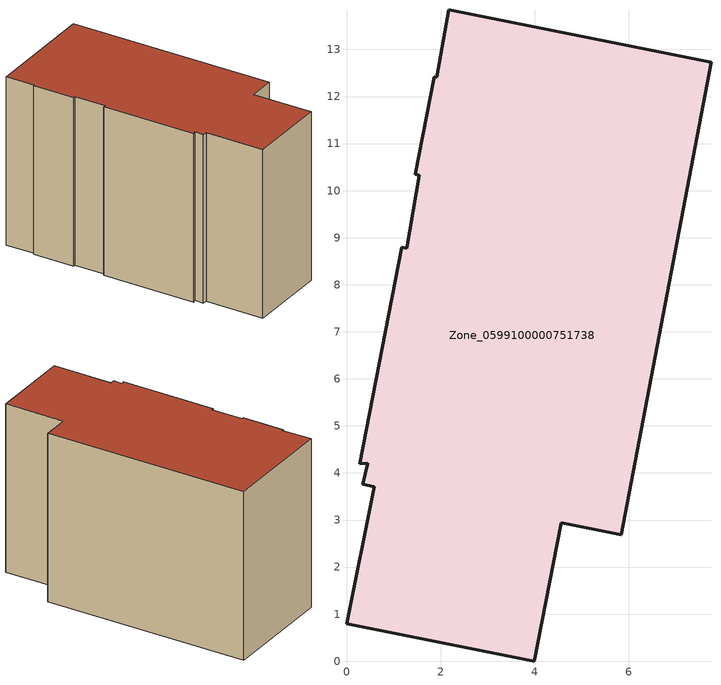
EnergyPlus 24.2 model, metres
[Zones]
Zone_0599100000751738
 floor ground (C_G): 1.28,8.78 1.55,10.33 1.47,10.35 1.86,12.42 1.92,12.41 2.17,13.84 7.75,12.73 5.84,2.69 4.56,2.94 3.99,0 0,0.79 0.59,3.71 0.34,3.76 0.46,4.21 0.28,4.2 1.17,8.8 z0
 wall outside (C_F): 4.56,2.94 5.84,2.69 7.75,12.73 2.17,13.84 1.92,12.41 1.86,12.42 1.47,10.35 1.55,10.33 1.28,8.78 1.17,8.8 0.28,4.2 0.46,4.21 0.34,3.76 0.59,3.71 0,0.79 3.99,0 4.56,2.94 z0:8.62
 roof outside (C_R): 1.17,8.8 0.28,4.2 0.46,4.21 0.34,3.76 0.59,3.71 0,0.79 3.99,0 4.56,2.94 5.84,2.69 7.75,12.73 2.17,13.84 1.92,12.41 1.86,12.42 1.47,10.35 1.55,10.33 1.28,8.78 z8.62
[BUILDING]
Pand.0599100000751738: North Axis=0; Terrain=City; Loads Convergence Tolerance Value=0.04; Temperature Convergence Tolerance Value=0.4; Solar Distribution=FullExterior; Maximum Number of Warmup Days=25; Minimum Number of Warmup Days=1
[Site:Location]
Rotterdam.The.Hague.AP_ZH_NLD Design_Conditions: Latitude=51.96; Longitude=4.45; Time Zone=1; Elevation=-4.5
[SITE:GROUNDTEMPERATURE:BUILDINGSURFACE]
18, 18, 18, 18, 18, 18, 18, 18, 18, 18, 18, 18
[MATERIAL] Thermal Absorptance=0.9; Solar Absorptance=0.7; Visible Absorptance=0.7
Name | Roughness | Thickness | Conductivity | Density | Specific Heat
G.TC.2006-2014 | MediumSmooth | 0.15 | 0.06 | 540 | 1210
F.TC.2006-2014 | Rough | 0.3 | 0.12 | 1920 | 840
R.TC.2006-2014 | MediumRough | 0.2 | 0.08 | 1500 | 1000
[CONSTRUCTION]
C_G: G.TC.2006-2014
C_F: F.TC.2006-2014
C_R: R.TC.2006-2014
[ZONE]
Zone_0599100000751738: Type=1; Multiplier=1; Ceiling Height=Autocalculate; Volume=Autocalculate; Floor Area=autocalculate; Part of Total Floor Area=Yes
[ZONEINFILTRATION:DESIGNFLOWRATE]
Infil_Zone_0599100000751738: Zone or ZoneList or Space or SpaceList=Zone_0599100000751738; Schedule=AlwaysOn; Design Flow Rate Calculation Method=Flow/Area; Flow Rate per Floor Area=0.0015; Constant Term Coefficient=1; Temperature Term Coefficient=0; Velocity Term Coefficient=0; Velocity Squared Term Coefficient=0
[HVACTEMPLATE:ZONE:IDEALLOADSAIRSYSTEM]
Zone_0599100000751738: Maximum Heating Supply Air Temperature=50; Minimum Cooling Supply Air Temperature=13; Maximum Heating Supply Air Humidity Ratio=0.0156; Minimum Cooling Supply Air Humidity Ratio=0.0077; Heating Limit=NoLimit; Cooling Limit=NoLimit; Dehumidification Control Type=ConstantSensibleHeatRatio; Cooling Sensible Heat Ratio=0.7; Dehumidification Setpoint=60; Humidification Control Type=None; Humidification Setpoint=30; Outdoor Air Method=None; Outdoor Air Flow Rate per Person=0.00944; Outdoor Air Flow Rate per Zone Floor Area=0; Outdoor Air Flow Rate per Zone=0; Demand Controlled Ventilation Type=None; Outdoor Air Economizer Type=NoEconomizer; Heat Recovery Type=None; Sensible Heat Recovery Effectiveness=0.7; Latent Heat Recovery Effectiveness=0.65
[ZONECONTROL:THERMOSTAT]
ThermostatControl_Zone_0599100000751738: Zone or ZoneList=Zone_0599100000751738; Control Type Schedule=DualSetpointControlType; Control 1=Thermostat_Zone_0599100000751738; Temperature Difference Between Cutout And Setpoint=0
[THERMOSTATSETPOINT:DUALSETPOINT]
Thermostat_Zone_0599100000751738: Heating Setpoint Temperature Schedule=HeatingSetpoint_Zone_0599100000751738; Cooling Setpoint Temperature Schedule=CoolingSetpoint_Zone_0599100000751738
[SCHEDULE:COMPACT]
HeatingSetpoint_Zone_0599100000751738: Through: 12/31, For: AllDays, Until: 24:00, 21
CoolingSetpoint_Zone_0599100000751738: Through: 12/31, For: AllDays, Until: 24:00, 24
DualSetpointControlType: Through: 12/31, For: AllDays, Until: 24:00, 4
AlwaysOn: Through: 12/31, For: AllDays, Until: 24:00, 1
